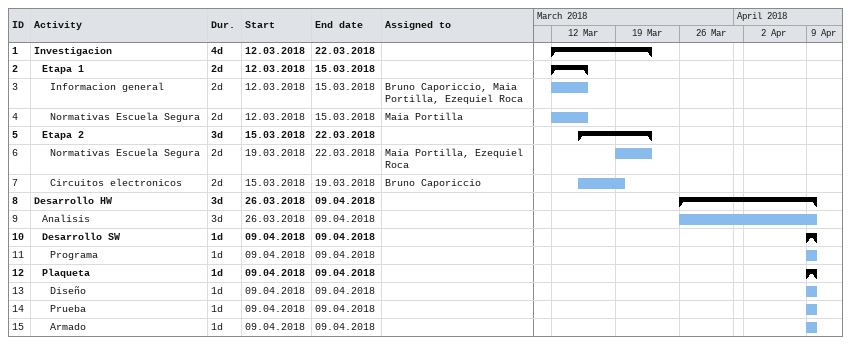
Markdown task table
| ID | Level | Task | Duration | Start | Finish | Resources |
|---|---|---|---|---|---|---|
| 1 | 1 | **Investigacion** | 4d | 2018-03-12 | 2018-03-22 |  |
| 2 | 2 | **Etapa 1** | 2d | 2018-03-12 | 2018-03-15 |  |
| 3 | 3 | Informacion general | 2d | 2018-03-12 | 2018-03-15 | Bruno Caporiccio, Maia Portilla, Ezequiel Roca |
| 4 | 3 | Normativas Escuela Segura | 2d | 2018-03-12 | 2018-03-15 | Maia Portilla |
| 5 | 2 | **Etapa 2** | 3d | 2018-03-15 | 2018-03-22 |  |
| 6 | 3 | Normativas Escuela Segura | 2d | 2018-03-19 | 2018-03-22 | Maia Portilla, Ezequiel Roca |
| 7 | 3 | Circuitos electronicos | 2d | 2018-03-15 | 2018-03-19 | Bruno Caporiccio |
| 8 | 1 | **Desarrollo HW** | 3d | 2018-03-26 | 2018-04-09 |  |
| 9 | 2 | Analisis | 3d | 2018-03-26 | 2018-04-09 |  |
| 10 | 2 | **Desarrollo SW** | 1d | 2018-04-09 | 2018-04-09 |  |
| 11 | 3 | Programa | 1d | 2018-04-09 | 2018-04-09 |  |
| 12 | 2 | **Plaqueta** | 1d | 2018-04-09 | 2018-04-09 |  |
| 13 | 3 | Diseño | 1d | 2018-04-09 | 2018-04-09 |  |
| 14 | 3 | Prueba | 1d | 2018-04-09 | 2018-04-09 |  |
| 15 | 3 | Armado | 1d | 2018-04-09 | 2018-04-09 |  |
